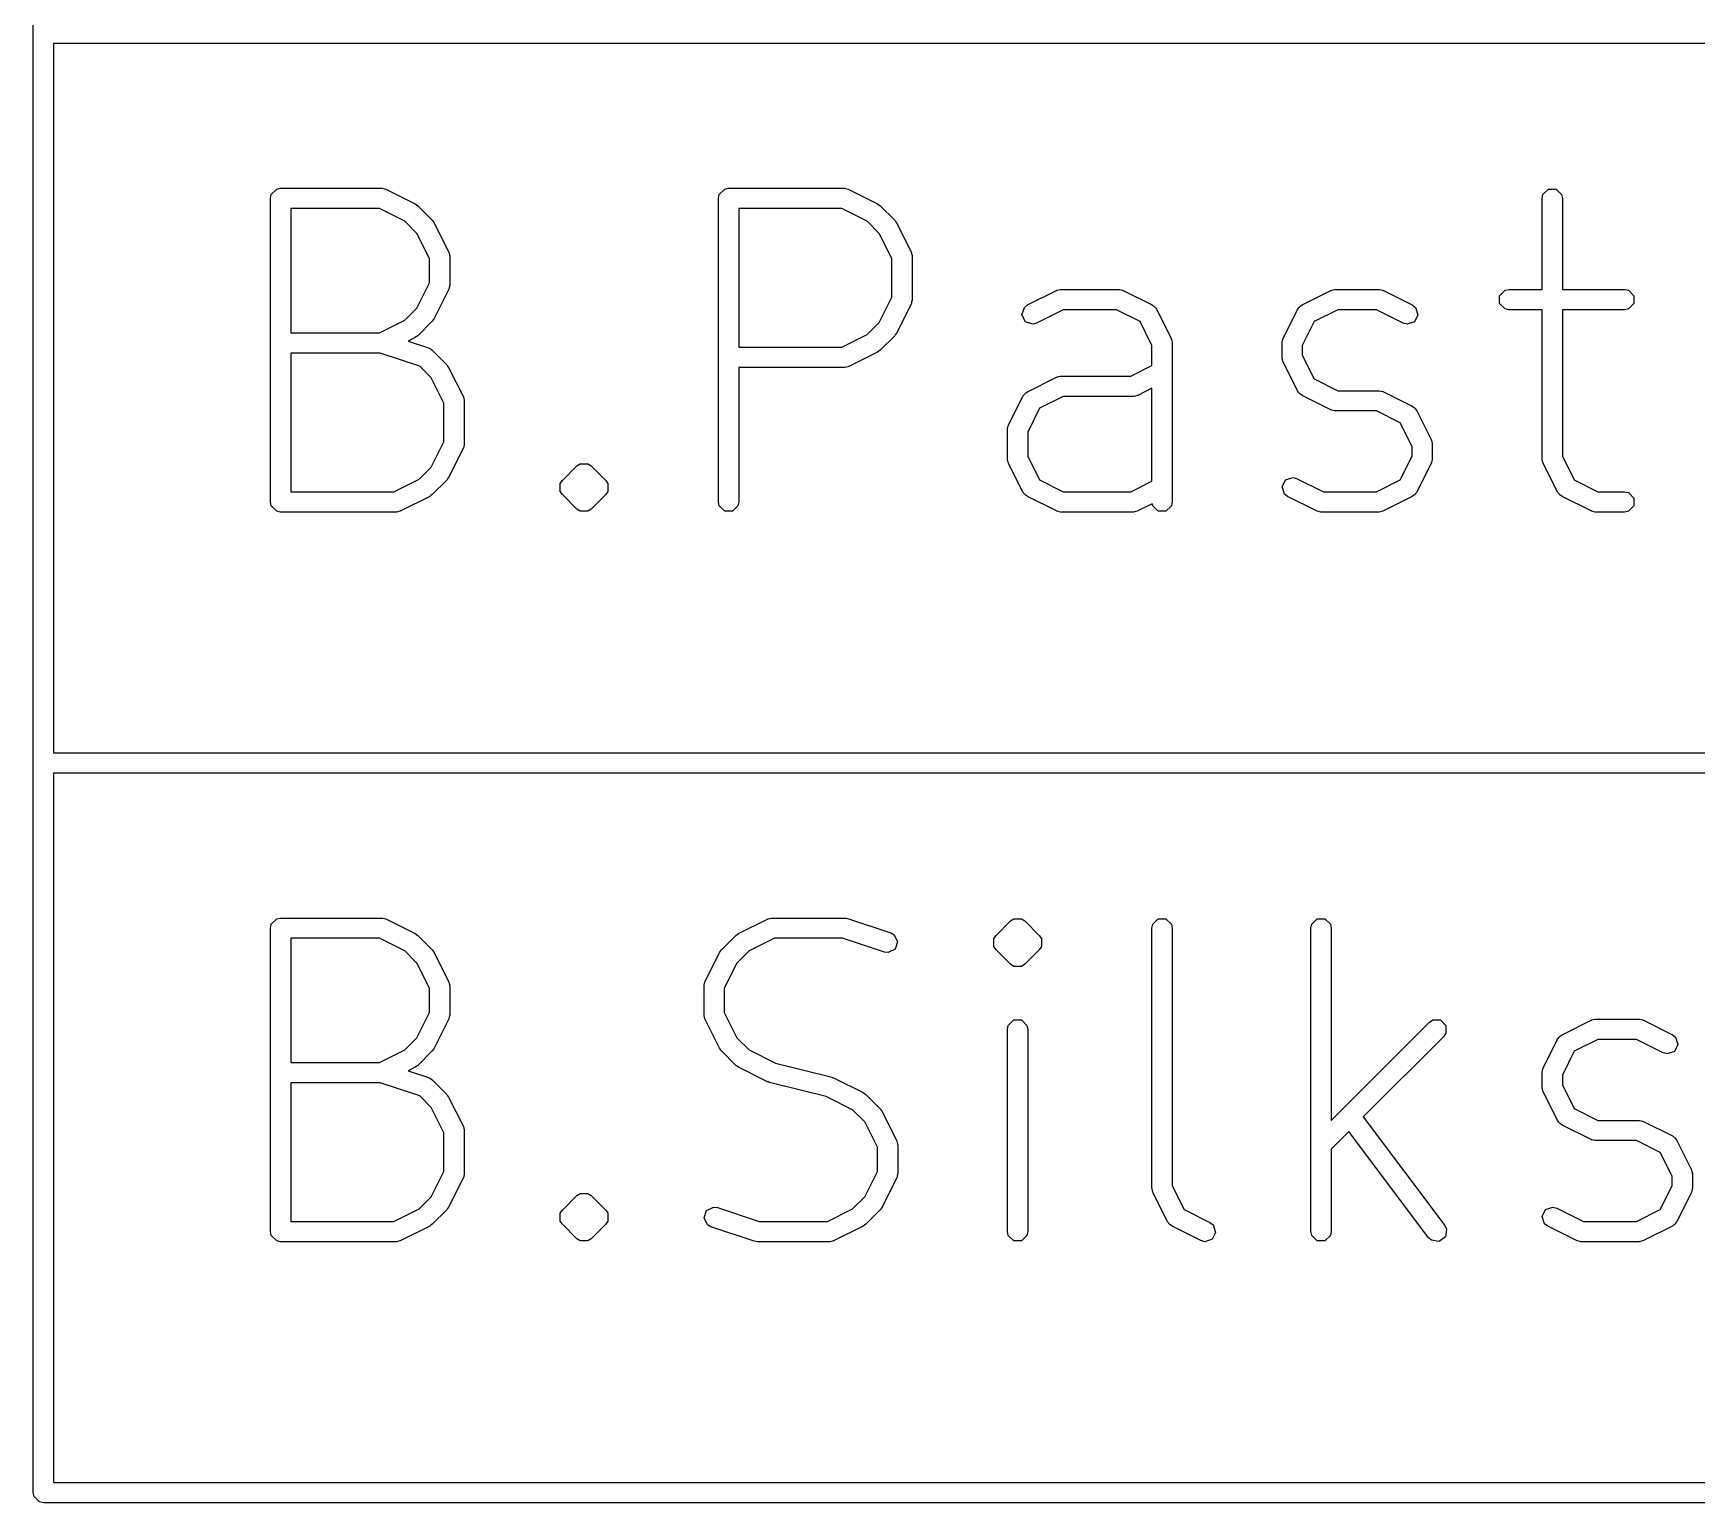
# Model space of a CAD drawing. Header units: inches. Extents: x -2.6 to 7.6, y 0.3 to 5.2.
# Drawn here: x -2.5689 to -2.2451, y 3.7392 to 4.0251 of the extents above; entities that cross this region are included whole.
import ezdxf

# ---------------------------------------------------------------- set-up
doc = ezdxf.new("R2010")
doc.units = ezdxf.units.IN
doc.header["$MEASUREMENT"] = 0
doc.layers.add('BLACK', color=250, linetype='CONTINUOUS')

msp = doc.modelspace()

# ---------------------------------------------------------------- linework, layer by layer
at = {"layer": 'BLACK', "linetype": 'CONTINUOUS'}
for p, q in [((-2.56889, 3.74118), (-2.56889, 5.1885)), ((-2.56495, 4.02315), (-2.56495, 3.88512)), ((-1.9294, 4.02315), (-2.56495, 4.02315)), ((-2.52149, 3.9948), (-2.52074, 3.99495)), ((-2.52074, 3.99495), (-2.50105, 3.99495)), ((-2.50105, 3.99495), (-2.50096, 3.99493)), ((-2.50096, 3.99493), (-2.50091, 3.99495)), ((-2.50091, 3.99495), (-2.50061, 3.99486)), ((-2.43432, 3.9948), (-2.43356, 3.99495)), ((-2.43356, 3.99495), (-2.41107, 3.99495)), ((-2.41107, 3.99495), (-2.41097, 3.99493)), ((-2.41097, 3.99493), (-2.41093, 3.99495)), ((-2.41093, 3.99495), (-2.41062, 3.99486)), ((-2.52271, 3.99298), (-2.52256, 3.99374)), ((-2.52271, 3.93393), (-2.52271, 3.99298)), ((-2.52256, 3.99374), (-2.52149, 3.9948)), ((-2.50061, 3.99486), (-2.5003, 3.9948)), ((-2.5003, 3.9948), (-2.50027, 3.99477)), ((-2.50027, 3.99477), (-2.50017, 3.99474)), ((-2.50017, 3.99474), (-2.49455, 3.99193)), ((-2.49455, 3.99193), (-2.4943, 3.99174)), ((-2.4943, 3.99174), (-2.49404, 3.99156)), ((-2.43553, 3.99298), (-2.43538, 3.99374)), ((-2.43553, 3.93393), (-2.43553, 3.99298)), ((-2.43538, 3.99374), (-2.43432, 3.9948)), ((-2.41062, 3.99486), (-2.41031, 3.9948)), ((-2.41031, 3.9948), (-2.41028, 3.99477)), ((-2.41028, 3.99477), (-2.41019, 3.99474)), ((-2.41019, 3.99474), (-2.40456, 3.99193)), ((-2.40456, 3.99193), (-2.40431, 3.99174)), ((-2.40431, 3.99174), (-2.40405, 3.99156)), ((-2.27524, 3.99298), (-2.27509, 3.99374)), ((-2.27524, 3.97527), (-2.27524, 3.99298)), ((-2.27509, 3.99374), (-2.27402, 3.9948)), ((-2.27402, 3.9948), (-2.27252, 3.9948)), ((-2.27252, 3.9948), (-2.27145, 3.99374)), ((-2.27145, 3.99374), (-2.2713, 3.99298)), ((-2.2713, 3.99298), (-2.2713, 3.97527)), ((-2.50152, 3.99101), (-2.51877, 3.99101)), ((-2.51877, 3.99101), (-2.51877, 3.96683)), ((-2.4966, 3.98855), (-2.50152, 3.99101)), ((-2.49424, 3.98619), (-2.4966, 3.98855)), ((-2.49404, 3.99156), (-2.49123, 3.98875)), ((-2.49123, 3.98875), (-2.49105, 3.98849)), ((-2.49105, 3.98849), (-2.49086, 3.98824)), ((-2.41153, 3.99101), (-2.43159, 3.99101)), ((-2.43159, 3.99101), (-2.43159, 3.96402)), ((-2.40661, 3.98855), (-2.41153, 3.99101)), ((-2.40425, 3.98619), (-2.40661, 3.98855)), ((-2.40405, 3.99156), (-2.40124, 3.98875)), ((-2.40124, 3.98875), (-2.40106, 3.98849)), ((-2.40106, 3.98849), (-2.40087, 3.98824)), ((-2.49177, 3.98127), (-2.49424, 3.98619)), ((-2.49086, 3.98824), (-2.48805, 3.98261)), ((-2.40179, 3.98127), (-2.40425, 3.98619)), ((-2.40087, 3.98824), (-2.39806, 3.98261)), ((-2.48805, 3.98261), (-2.48802, 3.98252)), ((-2.48802, 3.98252), (-2.48799, 3.98249)), ((-2.48799, 3.98249), (-2.48793, 3.98218)), ((-2.48793, 3.98218), (-2.48784, 3.98187)), ((-2.39806, 3.98261), (-2.39803, 3.98252)), ((-2.39803, 3.98252), (-2.398, 3.98249)), ((-2.398, 3.98249), (-2.39794, 3.98218)), ((-2.39794, 3.98218), (-2.39785, 3.98187)), ((-2.49177, 3.97657), (-2.49177, 3.98127)), ((-2.48784, 3.98187), (-2.48786, 3.98183)), ((-2.48786, 3.98183), (-2.48784, 3.98173)), ((-2.48784, 3.98173), (-2.48784, 3.97611)), ((-2.40179, 3.97376), (-2.40179, 3.98127)), ((-2.39785, 3.98187), (-2.39787, 3.98183)), ((-2.39787, 3.98183), (-2.39785, 3.98173)), ((-2.39785, 3.98173), (-2.39785, 3.9733)), ((-2.49424, 3.97165), (-2.49177, 3.97657)), ((-2.48793, 3.97567), (-2.48799, 3.97536)), ((-2.48784, 3.97597), (-2.48793, 3.97567)), ((-2.48784, 3.97611), (-2.48786, 3.97601)), ((-2.48786, 3.97601), (-2.48784, 3.97597)), ((-2.48805, 3.97523), (-2.49086, 3.96961)), ((-2.48802, 3.97532), (-2.48805, 3.97523)), ((-2.48799, 3.97536), (-2.48802, 3.97532)), ((-2.40425, 3.96884), (-2.40179, 3.97376)), ((-2.39806, 3.97242), (-2.40087, 3.96679)), ((-2.39803, 3.97251), (-2.39806, 3.97242)), ((-2.398, 3.97254), (-2.39803, 3.97251)), ((-2.39794, 3.97285), (-2.398, 3.97254)), ((-2.39785, 3.97316), (-2.39794, 3.97285)), ((-2.39785, 3.9733), (-2.39787, 3.9732)), ((-2.39787, 3.9732), (-2.39785, 3.97316)), ((-2.37539, 3.97225), (-2.36976, 3.97506)), ((-2.36976, 3.97506), (-2.36967, 3.97508)), ((-2.36967, 3.97508), (-2.36964, 3.97512)), ((-2.36964, 3.97512), (-2.36933, 3.97518)), ((-2.36933, 3.97518), (-2.36902, 3.97526)), ((-2.36902, 3.97526), (-2.36898, 3.97525)), ((-2.36898, 3.97525), (-2.36888, 3.97527)), ((-2.36888, 3.97527), (-2.35763, 3.97527)), ((-2.35763, 3.97527), (-2.35754, 3.97525)), ((-2.35754, 3.97525), (-2.3575, 3.97526)), ((-2.3575, 3.97526), (-2.35719, 3.97518)), ((-2.35719, 3.97518), (-2.35688, 3.97512)), ((-2.35688, 3.97512), (-2.35685, 3.97508)), ((-2.35685, 3.97508), (-2.35675, 3.97506)), ((-2.35675, 3.97506), (-2.35113, 3.97225)), ((-2.32196, 3.97225), (-2.31633, 3.97506)), ((-2.31633, 3.97506), (-2.31624, 3.97508)), ((-2.31624, 3.97508), (-2.31621, 3.97512)), ((-2.31621, 3.97512), (-2.3159, 3.97518)), ((-2.3159, 3.97518), (-2.31559, 3.97526)), ((-2.31559, 3.97526), (-2.31555, 3.97525)), ((-2.31555, 3.97525), (-2.31545, 3.97527)), ((-2.31545, 3.97527), (-2.30702, 3.97527)), ((-2.30702, 3.97527), (-2.30692, 3.97525)), ((-2.30692, 3.97525), (-2.30688, 3.97526)), ((-2.30688, 3.97526), (-2.30657, 3.97518)), ((-2.30657, 3.97518), (-2.30626, 3.97512)), ((-2.30626, 3.97512), (-2.30623, 3.97508)), ((-2.30623, 3.97508), (-2.30614, 3.97506)), ((-2.30614, 3.97506), (-2.30051, 3.97225)), ((-2.28353, 3.97405), (-2.28246, 3.97512)), ((-2.28353, 3.97254), (-2.28353, 3.97405)), ((-2.28246, 3.97148), (-2.28353, 3.97254)), ((-2.28246, 3.97512), (-2.28171, 3.97527)), ((-2.28171, 3.97527), (-2.27524, 3.97527)), ((-2.2713, 3.97527), (-2.25921, 3.97527)), ((-2.25921, 3.97527), (-2.25846, 3.97512)), ((-2.25846, 3.97512), (-2.25739, 3.97405)), ((-2.25739, 3.97254), (-2.25846, 3.97148)), ((-2.25739, 3.97405), (-2.25739, 3.97254)), ((-2.50152, 3.96683), (-2.4966, 3.96929)), ((-2.4966, 3.96929), (-2.49424, 3.97165)), ((-2.49123, 3.96909), (-2.49404, 3.96628)), ((-2.49105, 3.96936), (-2.49123, 3.96909)), ((-2.49086, 3.96961), (-2.49105, 3.96936)), ((-2.37647, 3.97035), (-2.37599, 3.97178)), ((-2.3758, 3.969), (-2.37647, 3.97035)), ((-2.37599, 3.97178), (-2.37539, 3.97225)), ((-2.36842, 3.97133), (-2.37363, 3.96873)), ((-2.3581, 3.97133), (-2.36842, 3.97133)), ((-2.35348, 3.96902), (-2.3581, 3.97133)), ((-2.35113, 3.97225), (-2.35082, 3.97201)), ((-2.35082, 3.97201), (-2.35072, 3.97197)), ((-2.35072, 3.97197), (-2.35063, 3.97186)), ((-2.35063, 3.97186), (-2.35052, 3.97178)), ((-2.35052, 3.97178), (-2.35049, 3.97168)), ((-2.35049, 3.97168), (-2.35025, 3.97137)), ((-2.35025, 3.97137), (-2.34744, 3.96574)), ((-2.32565, 3.96574), (-2.32284, 3.97137)), ((-2.32284, 3.97137), (-2.3226, 3.97168)), ((-2.3226, 3.97168), (-2.32256, 3.97178)), ((-2.32256, 3.97178), (-2.32245, 3.97186)), ((-2.32245, 3.97186), (-2.32237, 3.97197)), ((-2.32237, 3.97197), (-2.32227, 3.97201)), ((-2.32227, 3.97201), (-2.32196, 3.97225)), ((-2.31499, 3.97133), (-2.31961, 3.96902)), ((-2.30748, 3.97133), (-2.31499, 3.97133)), ((-2.30227, 3.96873), (-2.30748, 3.97133)), ((-2.30051, 3.97225), (-2.2999, 3.97178)), ((-2.29943, 3.97035), (-2.3001, 3.969)), ((-2.2999, 3.97178), (-2.29943, 3.97035)), ((-2.28171, 3.97133), (-2.28246, 3.97148)), ((-2.27524, 3.97133), (-2.28171, 3.97133)), ((-2.27524, 3.94236), (-2.27524, 3.97133)), ((-2.25921, 3.97133), (-2.2713, 3.97133)), ((-2.2713, 3.97133), (-2.2713, 3.94283)), ((-2.25846, 3.97148), (-2.25921, 3.97133)), ((-2.51877, 3.96683), (-2.50152, 3.96683)), ((-2.49455, 3.96591), (-2.49592, 3.96523)), ((-2.4943, 3.96611), (-2.49455, 3.96591)), ((-2.49404, 3.96628), (-2.4943, 3.96611)), ((-2.41153, 3.96402), (-2.40661, 3.96648)), ((-2.40661, 3.96648), (-2.40425, 3.96884)), ((-2.40124, 3.96628), (-2.40405, 3.96347)), ((-2.40106, 3.96654), (-2.40124, 3.96628)), ((-2.40087, 3.96679), (-2.40106, 3.96654)), ((-2.37437, 3.96852), (-2.3758, 3.969)), ((-2.37363, 3.96873), (-2.37437, 3.96852)), ((-2.35117, 3.9644), (-2.35348, 3.96902)), ((-2.31961, 3.96902), (-2.32192, 3.9644)), ((-2.30153, 3.96852), (-2.30227, 3.96873)), ((-2.3001, 3.969), (-2.30153, 3.96852)), ((-2.50137, 3.96289), (-2.51877, 3.96289)), ((-2.51877, 3.96289), (-2.51877, 3.9359)), ((-2.49368, 3.96033), (-2.50137, 3.96289)), ((-2.49592, 3.96523), (-2.492, 3.96392)), ((-2.492, 3.96392), (-2.49191, 3.96387)), ((-2.49191, 3.96387), (-2.49186, 3.96387)), ((-2.49186, 3.96387), (-2.4916, 3.96369)), ((-2.4916, 3.96369), (-2.49133, 3.96354)), ((-2.49133, 3.96354), (-2.49131, 3.9635)), ((-2.49131, 3.9635), (-2.49123, 3.96344)), ((-2.49123, 3.96344), (-2.48841, 3.96063)), ((-2.43159, 3.96402), (-2.41153, 3.96402)), ((-2.40456, 3.9631), (-2.41019, 3.96029)), ((-2.40431, 3.96329), (-2.40456, 3.9631)), ((-2.40405, 3.96347), (-2.40431, 3.96329)), ((-2.35117, 3.96045), (-2.35117, 3.9644)), ((-2.34744, 3.96574), (-2.34741, 3.96565)), ((-2.34741, 3.96565), (-2.34738, 3.96561)), ((-2.34738, 3.96561), (-2.34732, 3.96531)), ((-2.34732, 3.96531), (-2.34723, 3.965)), ((-2.34723, 3.965), (-2.34725, 3.96496)), ((-2.34725, 3.96496), (-2.34723, 3.96486)), ((-2.34723, 3.96486), (-2.34723, 3.93393)), ((-2.32586, 3.96486), (-2.32584, 3.96496)), ((-2.32586, 3.96205), (-2.32586, 3.96486)), ((-2.32585, 3.965), (-2.32577, 3.96531)), ((-2.32584, 3.96496), (-2.32585, 3.965)), ((-2.32577, 3.96531), (-2.32571, 3.96561)), ((-2.32571, 3.96561), (-2.32568, 3.96565)), ((-2.32568, 3.96565), (-2.32565, 3.96574)), ((-2.32192, 3.9644), (-2.32192, 3.96251)), ((-2.49142, 3.95807), (-2.49368, 3.96033)), ((-2.48841, 3.96063), (-2.48824, 3.96037)), ((-2.48824, 3.96037), (-2.48805, 3.96012)), ((-2.48805, 3.96012), (-2.48523, 3.95449)), ((-2.41107, 3.96008), (-2.43159, 3.96008)), ((-2.43159, 3.96008), (-2.43159, 3.93393)), ((-2.41097, 3.9601), (-2.41107, 3.96008)), ((-2.41093, 3.96009), (-2.41097, 3.9601)), ((-2.41062, 3.96017), (-2.41093, 3.96009)), ((-2.41031, 3.96023), (-2.41062, 3.96017)), ((-2.41028, 3.96026), (-2.41031, 3.96023)), ((-2.41019, 3.96029), (-2.41028, 3.96026)), ((-2.35529, 3.95839), (-2.35117, 3.96045)), ((-2.32584, 3.96195), (-2.32586, 3.96205)), ((-2.32585, 3.96191), (-2.32584, 3.96195)), ((-2.32577, 3.96161), (-2.32585, 3.96191)), ((-2.32571, 3.9613), (-2.32577, 3.96161)), ((-2.32568, 3.96126), (-2.32571, 3.9613)), ((-2.32565, 3.96117), (-2.32568, 3.96126)), ((-2.32284, 3.95554), (-2.32565, 3.96117)), ((-2.32192, 3.96251), (-2.31961, 3.95789)), ((-2.48896, 3.95315), (-2.49142, 3.95807)), ((-2.37539, 3.95537), (-2.36976, 3.95819)), ((-2.36976, 3.95819), (-2.36967, 3.95821)), ((-2.36967, 3.95821), (-2.36964, 3.95824)), ((-2.36964, 3.95824), (-2.36933, 3.95831)), ((-2.36933, 3.95831), (-2.36902, 3.95839)), ((-2.36902, 3.95839), (-2.36898, 3.95837)), ((-2.36898, 3.95837), (-2.36888, 3.95839)), ((-2.36888, 3.95839), (-2.35529, 3.95839)), ((-2.31961, 3.95789), (-2.31499, 3.95558)), ((-2.48896, 3.94564), (-2.48896, 3.95315)), ((-2.48523, 3.95449), (-2.48521, 3.9544)), ((-2.48521, 3.9544), (-2.48518, 3.95437)), ((-2.48518, 3.95437), (-2.48511, 3.95406)), ((-2.48511, 3.95406), (-2.48503, 3.95375)), ((-2.48503, 3.95375), (-2.48504, 3.95371)), ((-2.48504, 3.95371), (-2.48503, 3.95361)), ((-2.48503, 3.95361), (-2.48503, 3.94518)), ((-2.37908, 3.94887), (-2.37627, 3.95449)), ((-2.37627, 3.95449), (-2.37603, 3.9548)), ((-2.37603, 3.9548), (-2.37599, 3.9549)), ((-2.37599, 3.9549), (-2.37588, 3.95499)), ((-2.37588, 3.95499), (-2.3758, 3.9551)), ((-2.3758, 3.9551), (-2.3757, 3.95513)), ((-2.3757, 3.95513), (-2.37539, 3.95537)), ((-2.36842, 3.95446), (-2.37304, 3.95215)), ((-2.35482, 3.95446), (-2.36842, 3.95446)), ((-2.35473, 3.95448), (-2.35482, 3.95446)), ((-2.35468, 3.95446), (-2.35473, 3.95448)), ((-2.35438, 3.95454), (-2.35468, 3.95446)), ((-2.35407, 3.95461), (-2.35438, 3.95454)), ((-2.35404, 3.95464), (-2.35407, 3.95461)), ((-2.35394, 3.95466), (-2.35404, 3.95464)), ((-2.35117, 3.95605), (-2.35394, 3.95466)), ((-2.35117, 3.93796), (-2.35117, 3.95605)), ((-2.3226, 3.95524), (-2.32284, 3.95554)), ((-2.32256, 3.95514), (-2.3226, 3.95524)), ((-2.32245, 3.95505), (-2.32256, 3.95514)), ((-2.32237, 3.95494), (-2.32245, 3.95505)), ((-2.32227, 3.9549), (-2.32237, 3.95494)), ((-2.32196, 3.95466), (-2.32227, 3.9549)), ((-2.31633, 3.95185), (-2.32196, 3.95466)), ((-2.31499, 3.95558), (-2.30702, 3.95558)), ((-2.30702, 3.95558), (-2.30692, 3.95556)), ((-2.30692, 3.95556), (-2.30688, 3.95558)), ((-2.30688, 3.95558), (-2.30657, 3.95549)), ((-2.30657, 3.95549), (-2.30626, 3.95543)), ((-2.30626, 3.95543), (-2.30623, 3.9554)), ((-2.30623, 3.9554), (-2.30614, 3.95537)), ((-2.30614, 3.95537), (-2.30051, 3.95256)), ((-2.37304, 3.95215), (-2.37535, 3.94752)), ((-2.31624, 3.95183), (-2.31633, 3.95185)), ((-2.31621, 3.95179), (-2.31624, 3.95183)), ((-2.3159, 3.95173), (-2.31621, 3.95179)), ((-2.31559, 3.95165), (-2.3159, 3.95173)), ((-2.31555, 3.95166), (-2.31559, 3.95165)), ((-2.31545, 3.95164), (-2.31555, 3.95166)), ((-2.30748, 3.95164), (-2.31545, 3.95164)), ((-2.30286, 3.94933), (-2.30748, 3.95164)), ((-2.30051, 3.95256), (-2.3002, 3.95232)), ((-2.3002, 3.95232), (-2.3001, 3.95229)), ((-2.3001, 3.95229), (-2.30002, 3.95218)), ((-2.30002, 3.95218), (-2.2999, 3.95209)), ((-2.2999, 3.95209), (-2.29987, 3.95199)), ((-2.29987, 3.95199), (-2.29963, 3.95168)), ((-2.29963, 3.95168), (-2.29682, 3.94606)), ((-2.37929, 3.94799), (-2.37927, 3.94809)), ((-2.37929, 3.94236), (-2.37929, 3.94799)), ((-2.37928, 3.94813), (-2.3792, 3.94843)), ((-2.37927, 3.94809), (-2.37928, 3.94813)), ((-2.3792, 3.94843), (-2.37914, 3.94874)), ((-2.37914, 3.94874), (-2.37911, 3.94877)), ((-2.37911, 3.94877), (-2.37908, 3.94887)), ((-2.37535, 3.94752), (-2.37535, 3.94283)), ((-2.30055, 3.94471), (-2.30286, 3.94933)), ((-2.49142, 3.94072), (-2.48896, 3.94564)), ((-2.48523, 3.9443), (-2.48805, 3.93867)), ((-2.48521, 3.94439), (-2.48523, 3.9443)), ((-2.48518, 3.94442), (-2.48521, 3.94439)), ((-2.48511, 3.94473), (-2.48518, 3.94442)), ((-2.48503, 3.94504), (-2.48511, 3.94473)), ((-2.48503, 3.94518), (-2.48504, 3.94508)), ((-2.48504, 3.94508), (-2.48503, 3.94504)), ((-2.30055, 3.94283), (-2.30055, 3.94471)), ((-2.29682, 3.94606), (-2.29679, 3.94596)), ((-2.29679, 3.94596), (-2.29676, 3.94593)), ((-2.29676, 3.94593), (-2.2967, 3.94562)), ((-2.2967, 3.94562), (-2.29662, 3.94532)), ((-2.29662, 3.94532), (-2.29663, 3.94527)), ((-2.29663, 3.94527), (-2.29661, 3.94518)), ((-2.29661, 3.94518), (-2.29661, 3.94236)), ((-2.49378, 3.93836), (-2.49142, 3.94072)), ((-2.46589, 3.93813), (-2.46308, 3.94094)), ((-2.46308, 3.94094), (-2.46244, 3.94137)), ((-2.46244, 3.94137), (-2.46093, 3.94137)), ((-2.46093, 3.94137), (-2.46029, 3.94094)), ((-2.46029, 3.94094), (-2.45748, 3.93813)), ((-2.37927, 3.94227), (-2.37929, 3.94236)), ((-2.37928, 3.94222), (-2.37927, 3.94227)), ((-2.3792, 3.94192), (-2.37928, 3.94222)), ((-2.37914, 3.94161), (-2.3792, 3.94192)), ((-2.37911, 3.94158), (-2.37914, 3.94161)), ((-2.37908, 3.94148), (-2.37911, 3.94158)), ((-2.37627, 3.93586), (-2.37908, 3.94148)), ((-2.37535, 3.94283), (-2.37304, 3.93821)), ((-2.30286, 3.93821), (-2.30055, 3.94283)), ((-2.29682, 3.94148), (-2.29963, 3.93586)), ((-2.29679, 3.94158), (-2.29682, 3.94148)), ((-2.29676, 3.94161), (-2.29679, 3.94158)), ((-2.2967, 3.94192), (-2.29676, 3.94161)), ((-2.29662, 3.94222), (-2.2967, 3.94192)), ((-2.29661, 3.94236), (-2.29663, 3.94227)), ((-2.29663, 3.94227), (-2.29662, 3.94222)), ((-2.27522, 3.94227), (-2.27524, 3.94236)), ((-2.27523, 3.94222), (-2.27522, 3.94227)), ((-2.27515, 3.94192), (-2.27523, 3.94222)), ((-2.27509, 3.94161), (-2.27515, 3.94192)), ((-2.27506, 3.94158), (-2.27509, 3.94161)), ((-2.27503, 3.94148), (-2.27506, 3.94158)), ((-2.27222, 3.93586), (-2.27503, 3.94148)), ((-2.2713, 3.94283), (-2.26899, 3.93821)), ((-2.49871, 3.9359), (-2.49378, 3.93836)), ((-2.48841, 3.93816), (-2.49123, 3.93535)), ((-2.48824, 3.93842), (-2.48841, 3.93816)), ((-2.48805, 3.93867), (-2.48824, 3.93842)), ((-2.46632, 3.93749), (-2.46589, 3.93813)), ((-2.46632, 3.93599), (-2.46632, 3.93749)), ((-2.45748, 3.93813), (-2.45705, 3.93749)), ((-2.45705, 3.93749), (-2.45705, 3.93599)), ((-2.37304, 3.93821), (-2.36842, 3.9359)), ((-2.35529, 3.9359), (-2.35117, 3.93796)), ((-2.32585, 3.93688), (-2.32518, 3.93823)), ((-2.32538, 3.93545), (-2.32585, 3.93688)), ((-2.32518, 3.93823), (-2.32375, 3.9387)), ((-2.32375, 3.9387), (-2.32301, 3.9385)), ((-2.32301, 3.9385), (-2.3178, 3.9359)), ((-2.30748, 3.9359), (-2.30286, 3.93821)), ((-2.26899, 3.93821), (-2.26437, 3.9359)), ((-2.52256, 3.93317), (-2.52271, 3.93393)), ((-2.51877, 3.9359), (-2.49871, 3.9359)), ((-2.49174, 3.93498), (-2.49736, 3.93217)), ((-2.49149, 3.93517), (-2.49174, 3.93498)), ((-2.49123, 3.93535), (-2.49149, 3.93517)), ((-2.46589, 3.93535), (-2.46632, 3.93599)), ((-2.46632, 3.93599), (-2.46632, 3.93599)), ((-2.46308, 3.93254), (-2.46589, 3.93535)), ((-2.45748, 3.93535), (-2.46029, 3.93254)), ((-2.45705, 3.93599), (-2.45748, 3.93535)), ((-2.43538, 3.93317), (-2.43553, 3.93393)), ((-2.43159, 3.93393), (-2.43174, 3.93317)), ((-2.37603, 3.93555), (-2.37627, 3.93586)), ((-2.37599, 3.93545), (-2.37603, 3.93555)), ((-2.37588, 3.93536), (-2.37599, 3.93545)), ((-2.3758, 3.93525), (-2.37588, 3.93536)), ((-2.3757, 3.93522), (-2.3758, 3.93525)), ((-2.37539, 3.93498), (-2.3757, 3.93522)), ((-2.36976, 3.93217), (-2.37539, 3.93498)), ((-2.36842, 3.9359), (-2.35529, 3.9359)), ((-2.3511, 3.93359), (-2.35394, 3.93217)), ((-2.35102, 3.93317), (-2.3511, 3.93359)), ((-2.34723, 3.93393), (-2.34738, 3.93317)), ((-2.32477, 3.93498), (-2.32538, 3.93545)), ((-2.31915, 3.93217), (-2.32477, 3.93498)), ((-2.3178, 3.9359), (-2.30748, 3.9359)), ((-2.30051, 3.93498), (-2.30614, 3.93217)), ((-2.3002, 3.93522), (-2.30051, 3.93498)), ((-2.3001, 3.93525), (-2.3002, 3.93522)), ((-2.30002, 3.93536), (-2.3001, 3.93525)), ((-2.2999, 3.93545), (-2.30002, 3.93536)), ((-2.29987, 3.93555), (-2.2999, 3.93545)), ((-2.29963, 3.93586), (-2.29987, 3.93555)), ((-2.27198, 3.93555), (-2.27222, 3.93586)), ((-2.27195, 3.93545), (-2.27198, 3.93555)), ((-2.27183, 3.93536), (-2.27195, 3.93545)), ((-2.27175, 3.93525), (-2.27183, 3.93536)), ((-2.27165, 3.93522), (-2.27175, 3.93525)), ((-2.27134, 3.93498), (-2.27165, 3.93522)), ((-2.26571, 3.93217), (-2.27134, 3.93498)), ((-2.26437, 3.9359), (-2.25921, 3.9359)), ((-2.25921, 3.9359), (-2.25846, 3.93575)), ((-2.25846, 3.93575), (-2.25739, 3.93468)), ((-2.25739, 3.93468), (-2.25739, 3.93317)), ((-2.52149, 3.93211), (-2.52256, 3.93317)), ((-2.52074, 3.93196), (-2.52149, 3.93211)), ((-2.49824, 3.93196), (-2.52074, 3.93196)), ((-2.49815, 3.93198), (-2.49824, 3.93196)), ((-2.4981, 3.93196), (-2.49815, 3.93198)), ((-2.4978, 3.93205), (-2.4981, 3.93196)), ((-2.49749, 3.93211), (-2.4978, 3.93205)), ((-2.49746, 3.93214), (-2.49749, 3.93211)), ((-2.49736, 3.93217), (-2.49746, 3.93214)), ((-2.46244, 3.93211), (-2.46308, 3.93254)), ((-2.46093, 3.93211), (-2.46244, 3.93211)), ((-2.46244, 3.93211), (-2.46244, 3.93211)), ((-2.46029, 3.93254), (-2.46093, 3.93211)), ((-2.43432, 3.93211), (-2.43538, 3.93317)), ((-2.43281, 3.93211), (-2.43432, 3.93211)), ((-2.43174, 3.93317), (-2.43281, 3.93211)), ((-2.36967, 3.93214), (-2.36976, 3.93217)), ((-2.36964, 3.93211), (-2.36967, 3.93214)), ((-2.36933, 3.93205), (-2.36964, 3.93211)), ((-2.36902, 3.93196), (-2.36933, 3.93205)), ((-2.36898, 3.93198), (-2.36902, 3.93196)), ((-2.36888, 3.93196), (-2.36898, 3.93198)), ((-2.35482, 3.93196), (-2.36888, 3.93196)), ((-2.35473, 3.93198), (-2.35482, 3.93196)), ((-2.35468, 3.93196), (-2.35473, 3.93198)), ((-2.35438, 3.93205), (-2.35468, 3.93196)), ((-2.35407, 3.93211), (-2.35438, 3.93205)), ((-2.35404, 3.93214), (-2.35407, 3.93211)), ((-2.35394, 3.93217), (-2.35404, 3.93214)), ((-2.34995, 3.93211), (-2.35102, 3.93317)), ((-2.34845, 3.93211), (-2.34995, 3.93211)), ((-2.34738, 3.93317), (-2.34845, 3.93211)), ((-2.31905, 3.93214), (-2.31915, 3.93217)), ((-2.31902, 3.93211), (-2.31905, 3.93214)), ((-2.31871, 3.93205), (-2.31902, 3.93211)), ((-2.3184, 3.93196), (-2.31871, 3.93205)), ((-2.31836, 3.93198), (-2.3184, 3.93196)), ((-2.31826, 3.93196), (-2.31836, 3.93198)), ((-2.30702, 3.93196), (-2.31826, 3.93196)), ((-2.30692, 3.93198), (-2.30702, 3.93196)), ((-2.30688, 3.93196), (-2.30692, 3.93198)), ((-2.30657, 3.93205), (-2.30688, 3.93196)), ((-2.30626, 3.93211), (-2.30657, 3.93205)), ((-2.30623, 3.93214), (-2.30626, 3.93211)), ((-2.30614, 3.93217), (-2.30623, 3.93214)), ((-2.26562, 3.93214), (-2.26571, 3.93217)), ((-2.26559, 3.93211), (-2.26562, 3.93214)), ((-2.26528, 3.93205), (-2.26559, 3.93211)), ((-2.26497, 3.93196), (-2.26528, 3.93205)), ((-2.26493, 3.93198), (-2.26497, 3.93196)), ((-2.26483, 3.93196), (-2.26493, 3.93198)), ((-2.25921, 3.93196), (-2.26483, 3.93196)), ((-2.25846, 3.93211), (-2.25921, 3.93196)), ((-2.25739, 3.93317), (-2.25846, 3.93211)), ((-2.56495, 3.88512), (-1.9294, 3.88512)), ((-2.56495, 3.88118), (-2.56495, 3.74315)), ((-1.9294, 3.88118), (-2.56495, 3.88118)), ((-2.52256, 3.85177), (-2.52149, 3.85283)), ((-2.52149, 3.85283), (-2.52074, 3.85298)), ((-2.52074, 3.85298), (-2.50105, 3.85298)), ((-2.50105, 3.85298), (-2.50096, 3.85296)), ((-2.50096, 3.85296), (-2.50091, 3.85298)), ((-2.50091, 3.85298), (-2.50061, 3.85289)), ((-2.50061, 3.85289), (-2.5003, 3.85283)), ((-2.5003, 3.85283), (-2.50027, 3.8528)), ((-2.50027, 3.8528), (-2.50017, 3.85278)), ((-2.50017, 3.85278), (-2.49455, 3.84996)), ((-2.43163, 3.84996), (-2.42601, 3.85278)), ((-2.42601, 3.85278), (-2.42591, 3.8528)), ((-2.42591, 3.8528), (-2.42588, 3.85283)), ((-2.42588, 3.85283), (-2.42557, 3.85289)), ((-2.42557, 3.85289), (-2.42527, 3.85298)), ((-2.42527, 3.85298), (-2.42522, 3.85296)), ((-2.42522, 3.85296), (-2.42513, 3.85298)), ((-2.42513, 3.85298), (-2.41107, 3.85298)), ((-2.41107, 3.85298), (-2.41076, 3.85292)), ((-2.41076, 3.85292), (-2.41044, 3.85288)), ((-2.41044, 3.85288), (-2.40201, 3.85007)), ((-2.37871, 3.85241), (-2.37807, 3.85283)), ((-2.37807, 3.85283), (-2.37657, 3.85283)), ((-2.37657, 3.85283), (-2.37593, 3.85241)), ((-2.35102, 3.85177), (-2.34995, 3.85283)), ((-2.34995, 3.85283), (-2.34845, 3.85283)), ((-2.34845, 3.85283), (-2.34738, 3.85177)), ((-2.32008, 3.85177), (-2.31902, 3.85283)), ((-2.31902, 3.85283), (-2.31751, 3.85283)), ((-2.31751, 3.85283), (-2.31645, 3.85177)), ((-2.52271, 3.85101), (-2.52256, 3.85177)), ((-2.52271, 3.79196), (-2.52271, 3.85101)), ((-2.49455, 3.84996), (-2.4943, 3.84977)), ((-2.4943, 3.84977), (-2.49404, 3.84959)), ((-2.49404, 3.84959), (-2.49123, 3.84678)), ((-2.43495, 3.84678), (-2.43214, 3.84959)), ((-2.43214, 3.84959), (-2.43188, 3.84977)), ((-2.43188, 3.84977), (-2.43163, 3.84996)), ((-2.40201, 3.85007), (-2.40134, 3.84969)), ((-2.40134, 3.84969), (-2.40067, 3.84834)), ((-2.38195, 3.84896), (-2.38152, 3.84959)), ((-2.38152, 3.84959), (-2.37871, 3.85241)), ((-2.37593, 3.85241), (-2.37312, 3.84959)), ((-2.37312, 3.84959), (-2.37269, 3.84896)), ((-2.35117, 3.85101), (-2.35102, 3.85177)), ((-2.35117, 3.8004), (-2.35117, 3.85101)), ((-2.34738, 3.85177), (-2.34723, 3.85101)), ((-2.34723, 3.85101), (-2.34723, 3.80086)), ((-2.32023, 3.85101), (-2.32008, 3.85177)), ((-2.32023, 3.79196), (-2.32023, 3.85101)), ((-2.31645, 3.85177), (-2.3163, 3.85101)), ((-2.3163, 3.85101), (-2.3163, 3.81358)), ((-2.50152, 3.84905), (-2.51877, 3.84905)), ((-2.51877, 3.84905), (-2.51877, 3.82486)), ((-2.4966, 3.84658), (-2.50152, 3.84905)), ((-2.49424, 3.84422), (-2.4966, 3.84658)), ((-2.49123, 3.84678), (-2.49105, 3.84652)), ((-2.49105, 3.84652), (-2.49086, 3.84627)), ((-2.49086, 3.84627), (-2.48805, 3.84065)), ((-2.43814, 3.84065), (-2.43532, 3.84627)), ((-2.43532, 3.84627), (-2.43513, 3.84652)), ((-2.43513, 3.84652), (-2.43495, 3.84678)), ((-2.42958, 3.84658), (-2.43195, 3.84422)), ((-2.42466, 3.84905), (-2.42958, 3.84658)), ((-2.41139, 3.84905), (-2.42466, 3.84905)), ((-2.40325, 3.84633), (-2.41139, 3.84905)), ((-2.40249, 3.84624), (-2.40325, 3.84633)), ((-2.40114, 3.84691), (-2.40249, 3.84624)), ((-2.40067, 3.84834), (-2.40114, 3.84691)), ((-2.38195, 3.84745), (-2.38195, 3.84896)), ((-2.38152, 3.84681), (-2.38195, 3.84745)), ((-2.38195, 3.84745), (-2.38195, 3.84745)), ((-2.37871, 3.844), (-2.38152, 3.84681)), ((-2.37312, 3.84681), (-2.37593, 3.844)), ((-2.37269, 3.84745), (-2.37312, 3.84681)), ((-2.37269, 3.84896), (-2.37269, 3.84745)), ((-2.49177, 3.8393), (-2.49424, 3.84422)), ((-2.43195, 3.84422), (-2.43441, 3.8393)), ((-2.37807, 3.84357), (-2.37871, 3.844)), ((-2.37657, 3.84357), (-2.37807, 3.84357)), ((-2.37807, 3.84357), (-2.37807, 3.84357)), ((-2.37593, 3.844), (-2.37657, 3.84357)), ((-2.48805, 3.84065), (-2.48802, 3.84055)), ((-2.48802, 3.84055), (-2.48799, 3.84052)), ((-2.48799, 3.84052), (-2.48793, 3.84021)), ((-2.48793, 3.84021), (-2.48784, 3.83991)), ((-2.48784, 3.83991), (-2.48786, 3.83986)), ((-2.48786, 3.83986), (-2.48784, 3.83977)), ((-2.48784, 3.83977), (-2.48784, 3.83414)), ((-2.43834, 3.83991), (-2.43826, 3.84021)), ((-2.43832, 3.83986), (-2.43834, 3.83991)), ((-2.43834, 3.83977), (-2.43832, 3.83986)), ((-2.43834, 3.83414), (-2.43834, 3.83977)), ((-2.43826, 3.84021), (-2.43819, 3.84052)), ((-2.43819, 3.84052), (-2.43816, 3.84055)), ((-2.43816, 3.84055), (-2.43814, 3.84065)), ((-2.49177, 3.83461), (-2.49177, 3.8393)), ((-2.43441, 3.8393), (-2.43441, 3.83461)), ((-2.49424, 3.82968), (-2.49177, 3.83461)), ((-2.48805, 3.83326), (-2.49086, 3.82764)), ((-2.48802, 3.83336), (-2.48805, 3.83326)), ((-2.48799, 3.83339), (-2.48802, 3.83336)), ((-2.48793, 3.8337), (-2.48799, 3.83339)), ((-2.48784, 3.834), (-2.48793, 3.8337)), ((-2.48784, 3.83414), (-2.48786, 3.83405)), ((-2.48786, 3.83405), (-2.48784, 3.834)), ((-2.43832, 3.83405), (-2.43834, 3.83414)), ((-2.43834, 3.834), (-2.43832, 3.83405)), ((-2.43826, 3.8337), (-2.43834, 3.834)), ((-2.43819, 3.83339), (-2.43826, 3.8337)), ((-2.43816, 3.83336), (-2.43819, 3.83339)), ((-2.43814, 3.83326), (-2.43816, 3.83336)), ((-2.43532, 3.82764), (-2.43814, 3.83326)), ((-2.43441, 3.83461), (-2.43195, 3.82968)), ((-2.37914, 3.83208), (-2.37807, 3.83315)), ((-2.37807, 3.83315), (-2.37657, 3.83315)), ((-2.37657, 3.83315), (-2.3755, 3.83208)), ((-2.29716, 3.83272), (-2.29652, 3.83315)), ((-2.29652, 3.83315), (-2.29501, 3.83315)), ((-2.29501, 3.83315), (-2.29395, 3.83208)), ((-2.27134, 3.83028), (-2.26571, 3.83309)), ((-2.26571, 3.83309), (-2.26562, 3.83312)), ((-2.26562, 3.83312), (-2.26559, 3.83315)), ((-2.26559, 3.83315), (-2.26528, 3.83321)), ((-2.26528, 3.83321), (-2.26497, 3.83329)), ((-2.26497, 3.83329), (-2.26493, 3.83328)), ((-2.26493, 3.83328), (-2.26483, 3.8333)), ((-2.26483, 3.8333), (-2.2564, 3.8333)), ((-2.2564, 3.8333), (-2.2563, 3.83328)), ((-2.2563, 3.83328), (-2.25626, 3.83329)), ((-2.25626, 3.83329), (-2.25595, 3.83321)), ((-2.25595, 3.83321), (-2.25564, 3.83315)), ((-2.25564, 3.83315), (-2.25561, 3.83312)), ((-2.25561, 3.83312), (-2.25552, 3.83309)), ((-2.25552, 3.83309), (-2.24989, 3.83028)), ((-2.37929, 3.83133), (-2.37914, 3.83208)), ((-2.37929, 3.79196), (-2.37929, 3.83133)), ((-2.3755, 3.83208), (-2.37535, 3.83133)), ((-2.37535, 3.83133), (-2.37535, 3.79196)), ((-2.3163, 3.81358), (-2.29716, 3.83272)), ((-2.29438, 3.82994), (-2.31004, 3.81427)), ((-2.29395, 3.83058), (-2.29438, 3.82994)), ((-2.29395, 3.83208), (-2.29395, 3.83058)), ((-2.27195, 3.82981), (-2.27183, 3.82989)), ((-2.27183, 3.82989), (-2.27175, 3.83)), ((-2.27175, 3.83), (-2.27165, 3.83004)), ((-2.27165, 3.83004), (-2.27134, 3.83028)), ((-2.24989, 3.83028), (-2.24929, 3.82981)), ((-2.50152, 3.82486), (-2.4966, 3.82732)), ((-2.4966, 3.82732), (-2.49424, 3.82968)), ((-2.49123, 3.82713), (-2.49404, 3.82431)), ((-2.49105, 3.82739), (-2.49123, 3.82713)), ((-2.49086, 3.82764), (-2.49105, 3.82739)), ((-2.43513, 3.82739), (-2.43532, 3.82764)), ((-2.43495, 3.82713), (-2.43513, 3.82739)), ((-2.43214, 3.82431), (-2.43495, 3.82713)), ((-2.43195, 3.82968), (-2.42958, 3.82732)), ((-2.42958, 3.82732), (-2.42444, 3.82475)), ((-2.27503, 3.82377), (-2.27222, 3.8294)), ((-2.27222, 3.8294), (-2.27198, 3.82971)), ((-2.27198, 3.82971), (-2.27195, 3.82981)), ((-2.26899, 3.82705), (-2.2713, 3.82243)), ((-2.26437, 3.82936), (-2.26899, 3.82705)), ((-2.25686, 3.82936), (-2.26437, 3.82936)), ((-2.25165, 3.82676), (-2.25686, 3.82936)), ((-2.25091, 3.82655), (-2.25165, 3.82676)), ((-2.24948, 3.82703), (-2.25091, 3.82655)), ((-2.24881, 3.82838), (-2.24948, 3.82703)), ((-2.24929, 3.82981), (-2.24881, 3.82838)), ((-2.51877, 3.82486), (-2.50152, 3.82486)), ((-2.49455, 3.82394), (-2.49592, 3.82326)), ((-2.4943, 3.82414), (-2.49455, 3.82394)), ((-2.49404, 3.82431), (-2.4943, 3.82414)), ((-2.43188, 3.82414), (-2.43214, 3.82431)), ((-2.43163, 3.82394), (-2.43188, 3.82414)), ((-2.42601, 3.82113), (-2.43163, 3.82394)), ((-2.42444, 3.82475), (-2.4134, 3.82199)), ((-2.27515, 3.82334), (-2.27509, 3.82365)), ((-2.27509, 3.82365), (-2.27506, 3.82368)), ((-2.27506, 3.82368), (-2.27503, 3.82377)), ((-2.50137, 3.82092), (-2.51877, 3.82092)), ((-2.51877, 3.82092), (-2.51877, 3.79393)), ((-2.49368, 3.81836), (-2.50137, 3.82092)), ((-2.49592, 3.82326), (-2.492, 3.82195)), ((-2.492, 3.82195), (-2.49191, 3.8219)), ((-2.49191, 3.8219), (-2.49186, 3.8219)), ((-2.49186, 3.8219), (-2.4916, 3.82172)), ((-2.4916, 3.82172), (-2.49133, 3.82157)), ((-2.49133, 3.82157), (-2.49131, 3.82153)), ((-2.49131, 3.82153), (-2.49123, 3.82147)), ((-2.49123, 3.82147), (-2.48841, 3.81866)), ((-2.4258, 3.82108), (-2.42601, 3.82113)), ((-2.4256, 3.82098), (-2.4258, 3.82108)), ((-2.41456, 3.81822), (-2.4256, 3.82098)), ((-2.4134, 3.82199), (-2.41321, 3.8219)), ((-2.41321, 3.8219), (-2.413, 3.82184)), ((-2.413, 3.82184), (-2.40737, 3.81903)), ((-2.27524, 3.82289), (-2.27522, 3.82299)), ((-2.27524, 3.82008), (-2.27524, 3.82289)), ((-2.27523, 3.82303), (-2.27515, 3.82334)), ((-2.27522, 3.82299), (-2.27523, 3.82303)), ((-2.2713, 3.82243), (-2.2713, 3.82055)), ((-2.2713, 3.82055), (-2.26899, 3.81592)), ((-2.49142, 3.8161), (-2.49368, 3.81836)), ((-2.48841, 3.81866), (-2.48824, 3.8184)), ((-2.48824, 3.8184), (-2.48805, 3.81815)), ((-2.48805, 3.81815), (-2.48523, 3.81252)), ((-2.40942, 3.81565), (-2.41456, 3.81822)), ((-2.40737, 3.81903), (-2.40712, 3.81884)), ((-2.40712, 3.81884), (-2.40686, 3.81866)), ((-2.40686, 3.81866), (-2.40405, 3.81585)), ((-2.27522, 3.81998), (-2.27524, 3.82008)), ((-2.27523, 3.81994), (-2.27522, 3.81998)), ((-2.27515, 3.81964), (-2.27523, 3.81994)), ((-2.27509, 3.81933), (-2.27515, 3.81964)), ((-2.27506, 3.8193), (-2.27509, 3.81933)), ((-2.27503, 3.8192), (-2.27506, 3.8193)), ((-2.27222, 3.81358), (-2.27503, 3.8192)), ((-2.48896, 3.81118), (-2.49142, 3.8161)), ((-2.40706, 3.81329), (-2.40942, 3.81565)), ((-2.40405, 3.81585), (-2.40387, 3.81559)), ((-2.40387, 3.81559), (-2.40368, 3.81534)), ((-2.40368, 3.81534), (-2.40087, 3.80971)), ((-2.31004, 3.81427), (-2.29419, 3.79314)), ((-2.26899, 3.81592), (-2.26437, 3.81361)), ((-2.48896, 3.80367), (-2.48896, 3.81118)), ((-2.48523, 3.81252), (-2.48521, 3.81243)), ((-2.48521, 3.81243), (-2.48518, 3.8124)), ((-2.48518, 3.8124), (-2.48511, 3.81209)), ((-2.48511, 3.81209), (-2.48503, 3.81178)), ((-2.48503, 3.81178), (-2.48504, 3.81174)), ((-2.48504, 3.81174), (-2.48503, 3.81164)), ((-2.48503, 3.81164), (-2.48503, 3.80321)), ((-2.4046, 3.80837), (-2.40706, 3.81329)), ((-2.31285, 3.81146), (-2.3163, 3.80802)), ((-2.29734, 3.79078), (-2.31285, 3.81146)), ((-2.27198, 3.81327), (-2.27222, 3.81358)), ((-2.27195, 3.81317), (-2.27198, 3.81327)), ((-2.27183, 3.81308), (-2.27195, 3.81317)), ((-2.27175, 3.81297), (-2.27183, 3.81308)), ((-2.27165, 3.81294), (-2.27175, 3.81297)), ((-2.27134, 3.8127), (-2.27165, 3.81294)), ((-2.26571, 3.80988), (-2.27134, 3.8127)), ((-2.26437, 3.81361), (-2.2564, 3.81361)), ((-2.2564, 3.81361), (-2.2563, 3.81359)), ((-2.2563, 3.81359), (-2.25626, 3.81361)), ((-2.25626, 3.81361), (-2.25595, 3.81352)), ((-2.25595, 3.81352), (-2.25564, 3.81346)), ((-2.25564, 3.81346), (-2.25561, 3.81343)), ((-2.25561, 3.81343), (-2.25552, 3.81341)), ((-2.25552, 3.81341), (-2.24989, 3.81059)), ((-2.24989, 3.81059), (-2.24958, 3.81035)), ((-2.4046, 3.80367), (-2.4046, 3.80837)), ((-2.40087, 3.80971), (-2.40084, 3.80962)), ((-2.40084, 3.80962), (-2.40081, 3.80959)), ((-2.40081, 3.80959), (-2.40075, 3.80928)), ((-2.40075, 3.80928), (-2.40067, 3.80897)), ((-2.40067, 3.80897), (-2.40068, 3.80893)), ((-2.40068, 3.80893), (-2.40066, 3.80883)), ((-2.40066, 3.80883), (-2.40066, 3.80321)), ((-2.3163, 3.80802), (-2.3163, 3.79196)), ((-2.26562, 3.80986), (-2.26571, 3.80988)), ((-2.26559, 3.80983), (-2.26562, 3.80986)), ((-2.26528, 3.80976), (-2.26559, 3.80983)), ((-2.26497, 3.80968), (-2.26528, 3.80976)), ((-2.26493, 3.8097), (-2.26497, 3.80968)), ((-2.26483, 3.80968), (-2.26493, 3.8097)), ((-2.25686, 3.80968), (-2.26483, 3.80968)), ((-2.25224, 3.80737), (-2.25686, 3.80968)), ((-2.24993, 3.80274), (-2.25224, 3.80737)), ((-2.24958, 3.81035), (-2.24948, 3.81032)), ((-2.24948, 3.81032), (-2.2494, 3.81021)), ((-2.2494, 3.81021), (-2.24929, 3.81012)), ((-2.24929, 3.81012), (-2.24925, 3.81002)), ((-2.24925, 3.81002), (-2.24901, 3.80971)), ((-2.24901, 3.80971), (-2.2462, 3.80409)), ((-2.2462, 3.80409), (-2.24617, 3.80399)), ((-2.24617, 3.80399), (-2.24614, 3.80396)), ((-2.24614, 3.80396), (-2.24608, 3.80365)), ((-2.49142, 3.79875), (-2.48896, 3.80367)), ((-2.48523, 3.80233), (-2.48805, 3.7967)), ((-2.48521, 3.80242), (-2.48523, 3.80233)), ((-2.48518, 3.80245), (-2.48521, 3.80242)), ((-2.48511, 3.80276), (-2.48518, 3.80245)), ((-2.48503, 3.80307), (-2.48511, 3.80276)), ((-2.48503, 3.80321), (-2.48504, 3.80311)), ((-2.48504, 3.80311), (-2.48503, 3.80307)), ((-2.40706, 3.79875), (-2.4046, 3.80367)), ((-2.40087, 3.80233), (-2.40368, 3.7967)), ((-2.40084, 3.80242), (-2.40087, 3.80233)), ((-2.40081, 3.80245), (-2.40084, 3.80242)), ((-2.40075, 3.80276), (-2.40081, 3.80245)), ((-2.40067, 3.80307), (-2.40075, 3.80276)), ((-2.40066, 3.80321), (-2.40068, 3.80311)), ((-2.40068, 3.80311), (-2.40067, 3.80307)), ((-2.34723, 3.80086), (-2.34492, 3.79624)), ((-2.25224, 3.79624), (-2.24993, 3.80086)), ((-2.24993, 3.80086), (-2.24993, 3.80274)), ((-2.24608, 3.80365), (-2.246, 3.80335)), ((-2.246, 3.80335), (-2.24601, 3.8033)), ((-2.24601, 3.8033), (-2.24599, 3.80321)), ((-2.24599, 3.80321), (-2.24599, 3.8004)), ((-2.49378, 3.79639), (-2.49142, 3.79875)), ((-2.46589, 3.79616), (-2.46308, 3.79898)), ((-2.46308, 3.79898), (-2.46244, 3.7994)), ((-2.46244, 3.7994), (-2.46093, 3.7994)), ((-2.46093, 3.7994), (-2.46029, 3.79898)), ((-2.46029, 3.79898), (-2.45748, 3.79616)), ((-2.40942, 3.79639), (-2.40706, 3.79875)), ((-2.35115, 3.8003), (-2.35117, 3.8004)), ((-2.35116, 3.80026), (-2.35115, 3.8003)), ((-2.35108, 3.79995), (-2.35116, 3.80026)), ((-2.35102, 3.79964), (-2.35108, 3.79995)), ((-2.35099, 3.79961), (-2.35102, 3.79964)), ((-2.35096, 3.79952), (-2.35099, 3.79961)), ((-2.34815, 3.79389), (-2.35096, 3.79952)), ((-2.2462, 3.79952), (-2.24901, 3.79389)), ((-2.24617, 3.79961), (-2.2462, 3.79952)), ((-2.24614, 3.79964), (-2.24617, 3.79961)), ((-2.24608, 3.79995), (-2.24614, 3.79964)), ((-2.246, 3.80026), (-2.24608, 3.79995)), ((-2.24599, 3.8004), (-2.24601, 3.8003)), ((-2.24601, 3.8003), (-2.246, 3.80026)), ((-2.49871, 3.79393), (-2.49378, 3.79639)), ((-2.48841, 3.79619), (-2.49123, 3.79338)), ((-2.48824, 3.79645), (-2.48841, 3.79619)), ((-2.48805, 3.7967), (-2.48824, 3.79645)), ((-2.46632, 3.79552), (-2.46589, 3.79616)), ((-2.46632, 3.79402), (-2.46632, 3.79552)), ((-2.45748, 3.79616), (-2.45705, 3.79552)), ((-2.45705, 3.79552), (-2.45705, 3.79402)), ((-2.43834, 3.79463), (-2.43786, 3.79606)), ((-2.43766, 3.79328), (-2.43834, 3.79463)), ((-2.43786, 3.79606), (-2.43651, 3.79674)), ((-2.43651, 3.79674), (-2.43575, 3.79664)), ((-2.43575, 3.79664), (-2.42762, 3.79393)), ((-2.41434, 3.79393), (-2.40942, 3.79639)), ((-2.40405, 3.79619), (-2.40686, 3.79338)), ((-2.40387, 3.79645), (-2.40405, 3.79619)), ((-2.40368, 3.7967), (-2.40387, 3.79645)), ((-2.34492, 3.79624), (-2.33988, 3.79372)), ((-2.27523, 3.79491), (-2.27456, 3.79626)), ((-2.27476, 3.79348), (-2.27523, 3.79491)), ((-2.27456, 3.79626), (-2.27313, 3.79674)), ((-2.27313, 3.79674), (-2.27239, 3.79653)), ((-2.27239, 3.79653), (-2.26718, 3.79393)), ((-2.25686, 3.79393), (-2.25224, 3.79624)), ((-2.52256, 3.79121), (-2.52271, 3.79196)), ((-2.52149, 3.79014), (-2.52256, 3.79121)), ((-2.51877, 3.79393), (-2.49871, 3.79393)), ((-2.49174, 3.79301), (-2.49736, 3.7902)), ((-2.49149, 3.7932), (-2.49174, 3.79301)), ((-2.49123, 3.79338), (-2.49149, 3.7932)), ((-2.46589, 3.79338), (-2.46632, 3.79402)), ((-2.46632, 3.79402), (-2.46632, 3.79402)), ((-2.46308, 3.79057), (-2.46589, 3.79338)), ((-2.45748, 3.79338), (-2.46029, 3.79057)), ((-2.45705, 3.79402), (-2.45748, 3.79338)), ((-2.437, 3.7929), (-2.43766, 3.79328)), ((-2.42856, 3.79009), (-2.437, 3.7929)), ((-2.42762, 3.79393), (-2.41434, 3.79393)), ((-2.40737, 3.79301), (-2.413, 3.7902)), ((-2.40712, 3.7932), (-2.40737, 3.79301)), ((-2.40686, 3.79338), (-2.40712, 3.7932)), ((-2.37914, 3.79121), (-2.37929, 3.79196)), ((-2.37807, 3.79014), (-2.37914, 3.79121)), ((-2.3755, 3.79121), (-2.37657, 3.79014)), ((-2.37535, 3.79196), (-2.3755, 3.79121)), ((-2.34791, 3.79358), (-2.34815, 3.79389)), ((-2.34787, 3.79348), (-2.34791, 3.79358)), ((-2.34776, 3.7934), (-2.34787, 3.79348)), ((-2.34768, 3.79328), (-2.34776, 3.7934)), ((-2.34758, 3.79325), (-2.34768, 3.79328)), ((-2.34727, 3.79301), (-2.34758, 3.79325)), ((-2.34164, 3.7902), (-2.34727, 3.79301)), ((-2.33988, 3.79372), (-2.33927, 3.79325)), ((-2.3388, 3.79182), (-2.33947, 3.79047)), ((-2.33927, 3.79325), (-2.3388, 3.79182)), ((-2.32008, 3.79121), (-2.32023, 3.79196)), ((-2.31902, 3.79014), (-2.32008, 3.79121)), ((-2.31645, 3.79121), (-2.31751, 3.79014)), ((-2.3163, 3.79196), (-2.31645, 3.79121)), ((-2.29419, 3.79314), (-2.29386, 3.79245)), ((-2.29386, 3.79245), (-2.29407, 3.79096)), ((-2.27415, 3.79301), (-2.27476, 3.79348)), ((-2.26853, 3.7902), (-2.27415, 3.79301)), ((-2.26718, 3.79393), (-2.25686, 3.79393)), ((-2.24989, 3.79301), (-2.25552, 3.7902)), ((-2.24958, 3.79325), (-2.24989, 3.79301)), ((-2.24948, 3.79328), (-2.24958, 3.79325)), ((-2.2494, 3.7934), (-2.24948, 3.79328)), ((-2.24929, 3.79348), (-2.2494, 3.7934)), ((-2.24925, 3.79358), (-2.24929, 3.79348)), ((-2.24901, 3.79389), (-2.24925, 3.79358)), ((-2.52074, 3.78999), (-2.52149, 3.79014)), ((-2.49824, 3.78999), (-2.52074, 3.78999)), ((-2.49815, 3.79001), (-2.49824, 3.78999)), ((-2.4981, 3.79), (-2.49815, 3.79001)), ((-2.4978, 3.79008), (-2.4981, 3.79)), ((-2.49749, 3.79014), (-2.4978, 3.79008)), ((-2.49746, 3.79017), (-2.49749, 3.79014)), ((-2.49736, 3.7902), (-2.49746, 3.79017)), ((-2.46244, 3.79014), (-2.46308, 3.79057)), ((-2.46093, 3.79014), (-2.46244, 3.79014)), ((-2.46244, 3.79014), (-2.46244, 3.79014)), ((-2.46029, 3.79057), (-2.46093, 3.79014)), ((-2.42825, 3.79005), (-2.42856, 3.79009)), ((-2.42794, 3.78999), (-2.42825, 3.79005)), ((-2.41388, 3.78999), (-2.42794, 3.78999)), ((-2.41378, 3.79001), (-2.41388, 3.78999)), ((-2.41374, 3.79), (-2.41378, 3.79001)), ((-2.41343, 3.79008), (-2.41374, 3.79)), ((-2.41312, 3.79014), (-2.41343, 3.79008)), ((-2.41309, 3.79017), (-2.41312, 3.79014)), ((-2.413, 3.7902), (-2.41309, 3.79017)), ((-2.37657, 3.79014), (-2.37807, 3.79014)), ((-2.3409, 3.79), (-2.34164, 3.7902)), ((-2.33947, 3.79047), (-2.3409, 3.79)), ((-2.31751, 3.79014), (-2.31902, 3.79014)), ((-2.29677, 3.79027), (-2.29734, 3.79078)), ((-2.29528, 3.79005), (-2.29677, 3.79027)), ((-2.29407, 3.79096), (-2.29528, 3.79005)), ((-2.26843, 3.79017), (-2.26853, 3.7902)), ((-2.2684, 3.79014), (-2.26843, 3.79017)), ((-2.26809, 3.79008), (-2.2684, 3.79014)), ((-2.26779, 3.79), (-2.26809, 3.79008)), ((-2.26774, 3.79001), (-2.26779, 3.79)), ((-2.26765, 3.78999), (-2.26774, 3.79001)), ((-2.2564, 3.78999), (-2.26765, 3.78999)), ((-2.2563, 3.79001), (-2.2564, 3.78999)), ((-2.25626, 3.79), (-2.2563, 3.79001)), ((-2.25595, 3.79008), (-2.25626, 3.79)), ((-2.25564, 3.79014), (-2.25595, 3.79008)), ((-2.25561, 3.79017), (-2.25564, 3.79014)), ((-2.25552, 3.7902), (-2.25561, 3.79017)), ((-2.56495, 3.74315), (-1.9294, 3.74315)), ((-2.56874, 3.74043), (-2.56889, 3.74118)), ((-2.56767, 3.73936), (-2.56874, 3.74043)), ((-2.56692, 3.73921), (-2.56767, 3.73936)), ((2.20417, 3.73921), (-2.56692, 3.73921))]:
    msp.add_line(p, q, dxfattribs=at)

doc.saveas('drawing.dxf')
